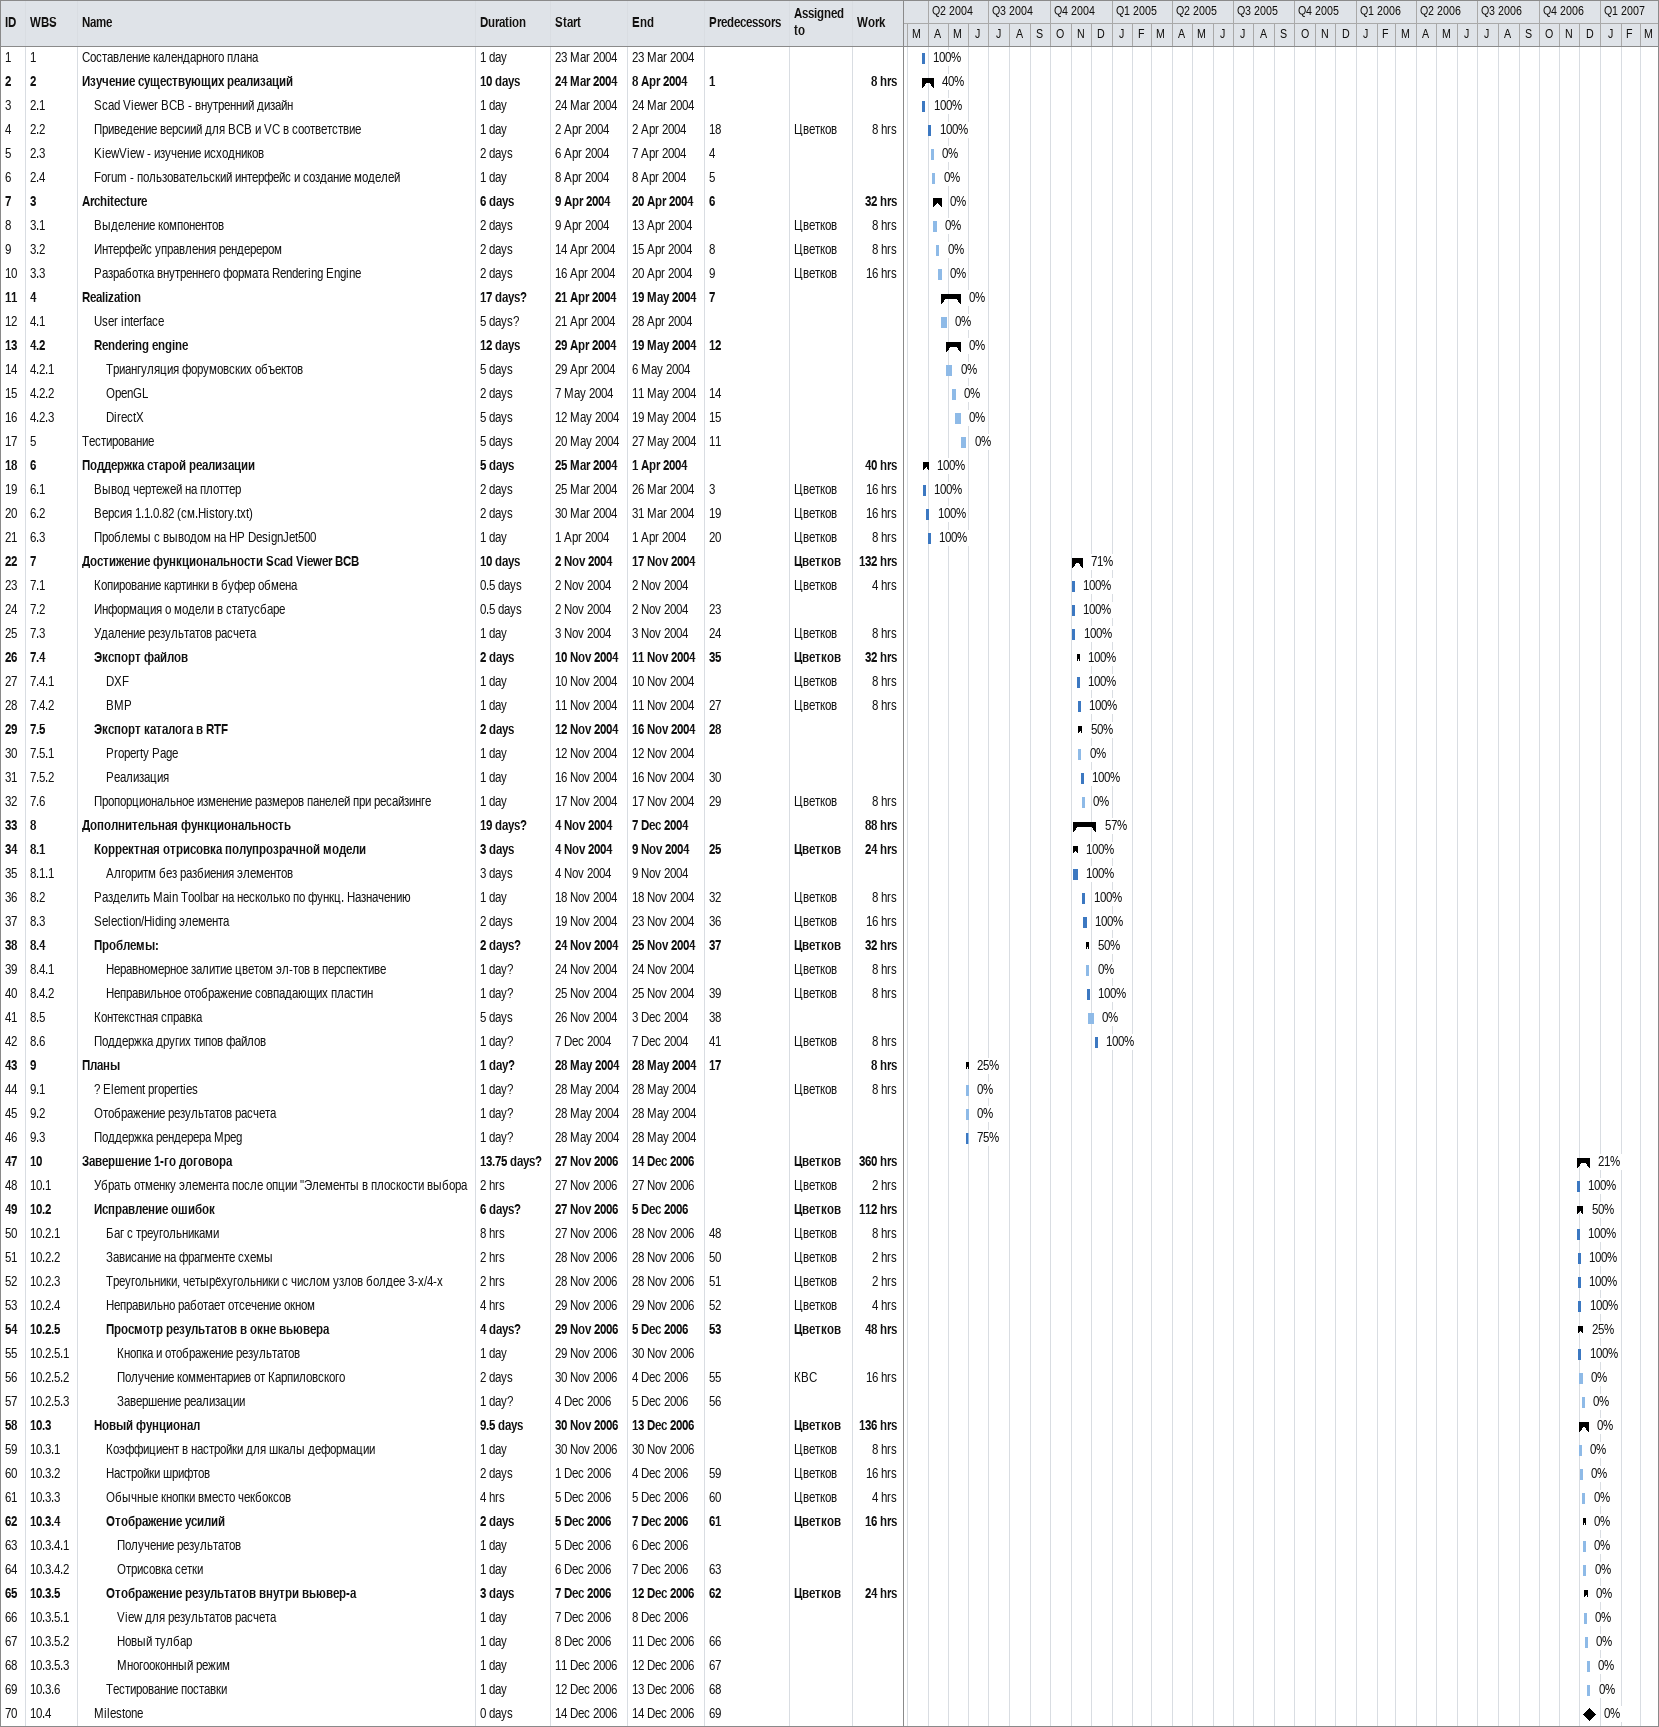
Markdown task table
| ID | WBS | Task | Duration | Start | Finish | Predecessors | Resources | % complete | Work (h) |
|---|---|---|---|---|---|---|---|---|---|
| 1 | 1 | Составление календарного плана | 1d | 2004-03-23 | 2004-03-23 |  |  | 100 |  |
| 2 | 2 | **Изучение существующих реализаций** | 10d | 2004-03-24 | 2004-04-08 | 1 |  | 40 | 8 |
| 3 | 2.1 | Scad Viewer BCB - внутренний дизайн | 1d | 2004-03-24 | 2004-03-24 |  |  | 100 |  |
| 4 | 2.2 | Приведение версиий для BCB и VC в соответствие | 1d | 2004-04-02 | 2004-04-02 | 18 | Цветков | 100 | 8 |
| 5 | 2.3 | KiewView - изучение исходников | 2d | 2004-04-06 | 2004-04-07 | 4 |  | 0 |  |
| 6 | 2.4 | Forum - пользовательский интерфейс и создание моделей | 1d | 2004-04-08 | 2004-04-08 | 5 |  | 0 |  |
| 7 | 3 | **Architecture** | 6d | 2004-04-09 | 2004-04-20 | 6 |  | 0 | 32 |
| 8 | 3.1 | Выделение компонентов | 2d | 2004-04-09 | 2004-04-13 |  | Цветков | 0 | 8 |
| 9 | 3.2 | Интерфейс управления рендерером | 2d | 2004-04-14 | 2004-04-15 | 8 | Цветков | 0 | 8 |
| 10 | 3.3 | Разработка внутреннего формата Rendering Engine | 2d | 2004-04-16 | 2004-04-20 | 9 | Цветков | 0 | 16 |
| 11 | 4 | **Realization** | 17d? | 2004-04-21 | 2004-05-19 | 7 |  | 0 |  |
| 12 | 4.1 | User interface | 5d? | 2004-04-21 | 2004-04-28 |  |  | 0 |  |
| 13 | 4.2 | **Rendering engine** | 12d | 2004-04-29 | 2004-05-19 | 12 |  | 0 |  |
| 14 | 4.2.1 | Триангуляция форумовских объектов | 5d | 2004-04-29 | 2004-05-06 |  |  | 0 |  |
| 15 | 4.2.2 | OpenGL | 2d | 2004-05-07 | 2004-05-11 | 14 |  | 0 |  |
| 16 | 4.2.3 | DirectX | 5d | 2004-05-12 | 2004-05-19 | 15 |  | 0 |  |
| 17 | 5 | Тестирование | 5d | 2004-05-20 | 2004-05-27 | 11 |  | 0 |  |
| 18 | 6 | **Поддержка старой реализации** | 5d | 2004-03-25 | 2004-04-01 |  |  | 100 | 40 |
| 19 | 6.1 | Вывод чертежей на плоттер | 2d | 2004-03-25 | 2004-03-26 | 3 | Цветков | 100 | 16 |
| 20 | 6.2 | Версия 1.1.0.82 (см.History.txt) | 2d | 2004-03-30 | 2004-03-31 | 19 | Цветков | 100 | 16 |
| 21 | 6.3 | Проблемы с выводом на HP DesignJet500 | 1d | 2004-04-01 | 2004-04-01 | 20 | Цветков | 100 | 8 |
| 22 | 7 | **Достижение функциональности Scad Viewer BCB** | 10d | 2004-11-02 | 2004-11-17 |  | Цветков | 71 | 132 |
| 23 | 7.1 | Копирование картинки в буфер обмена | 0.5d | 2004-11-02 | 2004-11-02 |  | Цветков | 100 | 4 |
| 24 | 7.2 | Информация о модели в статусбаре | 0.5d | 2004-11-02 | 2004-11-02 | 23 |  | 100 |  |
| 25 | 7.3 | Удаление результатов расчета | 1d | 2004-11-03 | 2004-11-03 | 24 | Цветков | 100 | 8 |
| 26 | 7.4 | **Экспорт файлов** | 2d | 2004-11-10 | 2004-11-11 | 35 | Цветков | 100 | 32 |
| 27 | 7.4.1 | DXF | 1d | 2004-11-10 | 2004-11-10 |  | Цветков | 100 | 8 |
| 28 | 7.4.2 | BMP | 1d | 2004-11-11 | 2004-11-11 | 27 | Цветков | 100 | 8 |
| 29 | 7.5 | **Экспорт каталога в RTF** | 2d | 2004-11-12 | 2004-11-16 | 28 |  | 50 |  |
| 30 | 7.5.1 | Property Page | 1d | 2004-11-12 | 2004-11-12 |  |  | 0 |  |
| 31 | 7.5.2 | Реализация | 1d | 2004-11-16 | 2004-11-16 | 30 |  | 100 |  |
| 32 | 7.6 | Пропорциональное изменение размеров панелей при ресайзинге | 1d | 2004-11-17 | 2004-11-17 | 29 | Цветков | 0 | 8 |
| 33 | 8 | **Дополнительная функциональность** | 19d? | 2004-11-04 | 2004-12-07 |  |  | 57 | 88 |
| 34 | 8.1 | **Корректная отрисовка полупрозрачной модели** | 3d | 2004-11-04 | 2004-11-09 | 25 | Цветков | 100 | 24 |
| 35 | 8.1.1 | Алгоритм без разбиения элементов | 3d | 2004-11-04 | 2004-11-09 |  |  | 100 |  |
| 36 | 8.2 | Разделить Main Toolbar на несколько по функц. Назначению | 1d | 2004-11-18 | 2004-11-18 | 32 | Цветков | 100 | 8 |
| 37 | 8.3 | Selection/Hiding элемента | 2d | 2004-11-19 | 2004-11-23 | 36 | Цветков | 100 | 16 |
| 38 | 8.4 | **Проблемы:** | 2d? | 2004-11-24 | 2004-11-25 | 37 | Цветков | 50 | 32 |
| 39 | 8.4.1 | Неравномерное залитие цветом эл-тов в перспективе | 1d? | 2004-11-24 | 2004-11-24 |  | Цветков | 0 | 8 |
| 40 | 8.4.2 | Неправильное отображение совпадающих пластин | 1d? | 2004-11-25 | 2004-11-25 | 39 | Цветков | 100 | 8 |
| 41 | 8.5 | Контекстная справка | 5d | 2004-11-26 | 2004-12-03 | 38 |  | 0 |  |
| 42 | 8.6 | Поддержка других типов файлов | 1d? | 2004-12-07 | 2004-12-07 | 41 | Цветков | 100 | 8 |
| 43 | 9 | **Планы** | 1d? | 2004-05-28 | 2004-05-28 | 17 |  | 25 | 8 |
| 44 | 9.1 | ? Element properties | 1d? | 2004-05-28 | 2004-05-28 |  | Цветков | 0 | 8 |
| 45 | 9.2 | Отображение результатов расчета | 1d? | 2004-05-28 | 2004-05-28 |  |  | 0 |  |
| 46 | 9.3 | Поддержка рендерера Mpeg | 1d? | 2004-05-28 | 2004-05-28 |  |  | 75 |  |
| 47 | 10 | **Завершение 1-го договора** | 13.75d? | 2006-11-27 | 2006-12-14 |  | Цветков | 21 | 360 |
| 48 | 10.1 | Убрать отменку элемента после опции "Элементы в плоскости выбора | 2h | 2006-11-27 | 2006-11-27 |  | Цветков | 100 | 2 |
| 49 | 10.2 | **Исправление ошибок** | 6d? | 2006-11-27 | 2006-12-05 |  | Цветков | 50 | 112 |
| 50 | 10.2.1 | Баг с треугольниками | 8h | 2006-11-27 | 2006-11-28 | 48 | Цветков | 100 | 8 |
| 51 | 10.2.2 | Зависание на фрагменте схемы | 2h | 2006-11-28 | 2006-11-28 | 50 | Цветков | 100 | 2 |
| 52 | 10.2.3 | Треугольники, четырёхугольники с числом узлов болдее 3-х/4-х | 2h | 2006-11-28 | 2006-11-28 | 51 | Цветков | 100 | 2 |
| 53 | 10.2.4 | Неправильно работает отсечение окном | 4h | 2006-11-29 | 2006-11-29 | 52 | Цветков | 100 | 4 |
| 54 | 10.2.5 | **Просмотр результатов в окне вьювера** | 4d? | 2006-11-29 | 2006-12-05 | 53 | Цветков | 25 | 48 |
| 55 | 10.2.5.1 | Кнопка и отображение результатов | 1d | 2006-11-29 | 2006-11-30 |  |  | 100 |  |
| 56 | 10.2.5.2 | Получение комментариев от Карпиловского | 2d | 2006-11-30 | 2006-12-04 | 55 | КВС | 0 | 16 |
| 57 | 10.2.5.3 | Завершение реализации | 1d? | 2006-12-04 | 2006-12-05 | 56 |  | 0 |  |
| 58 | 10.3 | **Новый фунционал** | 9.5d | 2006-11-30 | 2006-12-13 |  | Цветков | 0 | 136 |
| 59 | 10.3.1 | Коэффициент в настройки для шкалы деформации | 1d | 2006-11-30 | 2006-11-30 |  | Цветков | 0 | 8 |
| 60 | 10.3.2 | Настройки шрифтов | 2d | 2006-12-01 | 2006-12-04 | 59 | Цветков | 0 | 16 |
| 61 | 10.3.3 | Обычные кнопки вместо чекбоксов | 4h | 2006-12-05 | 2006-12-05 | 60 | Цветков | 0 | 4 |
| 62 | 10.3.4 | **Отображение усилий** | 2d | 2006-12-05 | 2006-12-07 | 61 | Цветков | 0 | 16 |
| 63 | 10.3.4.1 | Получение результатов | 1d | 2006-12-05 | 2006-12-06 |  |  | 0 |  |
| 64 | 10.3.4.2 | Отрисовка сетки | 1d | 2006-12-06 | 2006-12-07 | 63 |  | 0 |  |
| 65 | 10.3.5 | **Отображение результатов внутри вьювер-а** | 3d | 2006-12-07 | 2006-12-12 | 62 | Цветков | 0 | 24 |
| 66 | 10.3.5.1 | View для результатов расчета | 1d | 2006-12-07 | 2006-12-08 |  |  | 0 |  |
| 67 | 10.3.5.2 | Новый тулбар | 1d | 2006-12-08 | 2006-12-11 | 66 |  | 0 |  |
| 68 | 10.3.5.3 | Многооконный режим | 1d | 2006-12-11 | 2006-12-12 | 67 |  | 0 |  |
| 69 | 10.3.6 | Тестирование поставки | 1d | 2006-12-12 | 2006-12-13 | 68 |  | 0 |  |
| 70 | 10.4 | Milestone | 0d | 2006-12-14 | 2006-12-14 | 69 |  | 0 |  |
